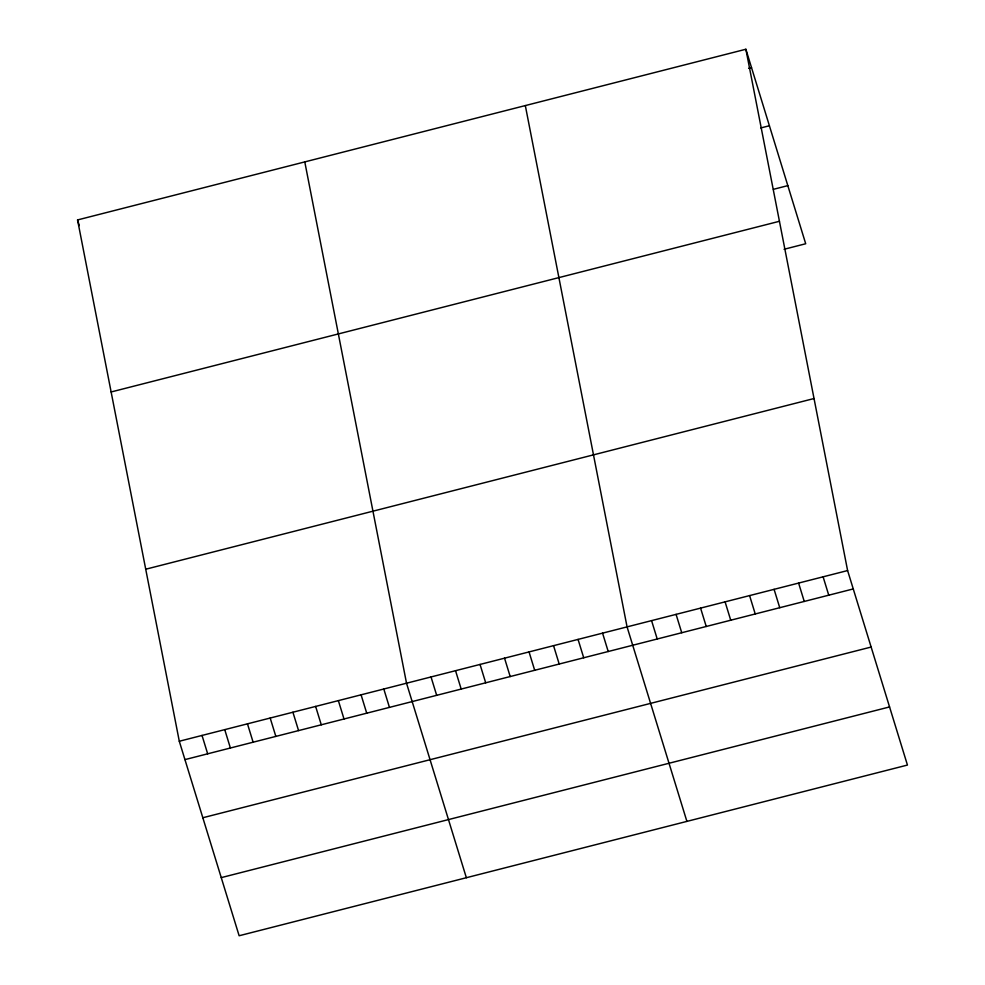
<?xml version="1.0" encoding="UTF-8"?>
<svg xmlns="http://www.w3.org/2000/svg" width="985" height="985" viewBox="0 0 985 985"><rect width="100%" height="100%" fill="white"/><g stroke="black" fill="none" stroke-linecap="round" stroke-linejoin="round"><path stroke-width="1.48" d="M745.867 49.25L847.605 570.561L907.444 765.062L239.133 935.75L179.295 741.249L77.556 219.938L745.867 49.25L805.705 243.751L784.072 249.279M748.637 68.359L751.518 67.62M760.752 127.951L769.396 125.748M773.41 189.317L787.815 185.636M111.133 391.968L779.443 221.28M145.731 569.219L814.029 398.531M179.295 741.249L847.605 570.561M184.946 759.62L853.256 588.931M202.836 817.747L871.134 647.046M221.256 877.623L889.566 706.934M823.103 576.816L828.754 595.186M798.601 583.071L804.253 601.441M774.087 589.338L779.738 607.708M749.585 595.593L755.236 613.963M725.083 601.847L730.735 620.218M700.581 608.114L706.233 626.485M676.079 614.369L681.731 632.739M651.565 620.624L657.217 638.994M686.902 821.391L627.063 626.879L525.325 105.58M602.561 633.146L608.213 651.516M578.06 639.4L583.711 657.771M553.545 645.655L559.197 664.025M529.043 651.922L534.695 670.292M504.542 658.177L510.193 676.547M480.04 664.432L485.691 682.802M455.538 670.699L461.189 689.069M431.024 676.954L436.675 695.324M466.361 877.721L406.522 683.208L304.784 161.909M383.805 689.02L389.457 707.39M361.076 694.819L366.728 713.189M338.36 700.618L344.011 718.988M315.631 706.43L321.282 724.8M292.914 712.229L298.566 730.599M270.185 718.028L275.837 736.398M247.469 723.84L253.12 742.21M77.556 219.938L79.293 225.59M224.74 729.639L230.392 748.009M202.024 735.438L207.675 753.821"/></g></svg>
